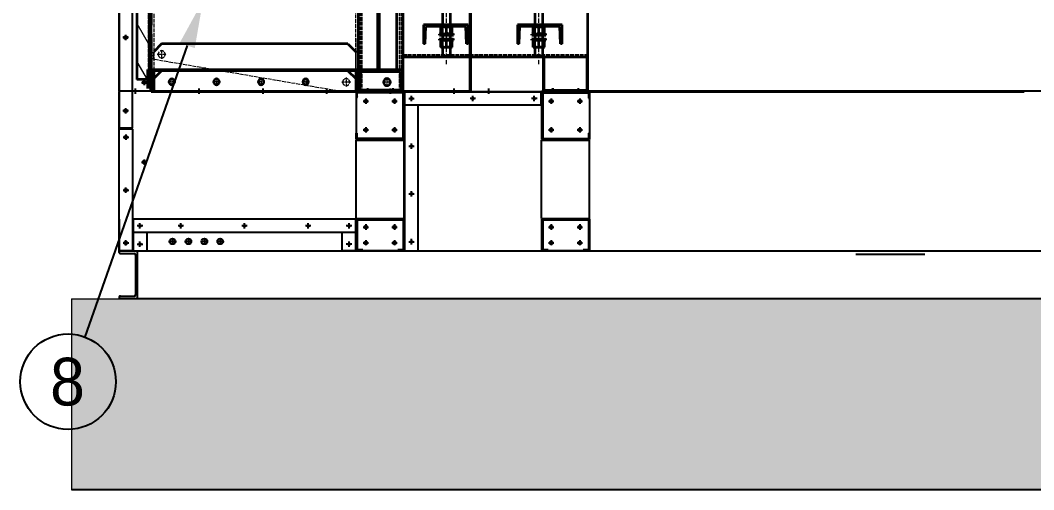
# Model space of a CAD drawing. Header units: millimetres. Extents: x 2023 to 34286, y 1728 to 24542.
# Drawn here: x 13157 to 16338, y 8951 to 10426 of the extents above; entities that cross this region are included whole.
import ezdxf
from ezdxf.enums import TextEntityAlignment as Align

# ---------------------------------------------------------------- set-up
doc = ezdxf.new("R2010")
doc.units = ezdxf.units.MM
for name, pattern in [('CENTER', [2, 1.25, -0.25, 0.25, -0.25]), ('DASHDOT', [18.5, 12, -3, 0.5, -3]), ('DASHED', [15, 12, -3])]:
    doc.linetypes.add(name, pattern=pattern)
for name, color, linetype in [('center', 1, 'CENTER'), ('냉각탑_dim', 1, 'Continuous'), ('냉각탑_text', 3, 'Continuous'), ('냉각탑_찬넬방진', 1, 'Continuous')]:
    doc.layers.add(name, color=color, linetype=linetype)
doc.styles.add('돋움', font='Dotum.ttf')

# ---------------------------------------------------------------- blocks, each defined once
blk = doc.blocks.new('A$C55E021B5')
at = {"color": 7, "linetype": 'DASHED', "lineweight": 13}
for p, q in [((585, 2140.5), (585, 0.5)), ((586.6, 2140.5), (586.6, 0.5)), ((591.6, 2140.5), (591.6, 0.5)), ((708.4, 2140.5), (708.4, 0.5)), ((713.4, 2140.5), (713.4, 0.5)), ((715, 2140.5), (715, 0.5)), ((1362, 2074.5), (1362, 66.5)), ((1370, 2074.5), (1370, 66.5)), ((720, 1968.5), (720, 172.5)), ((720, 168.1), (720, 1070.5)), ((728, 66.5), (728, 1070.5)), ((1379, 1050.5), (1379, 38.5)), ((580, 117.4), (0, 117.4)), ((580, 115.5), (0, 115.5)), ((770, 0.5), (1362, 101.9))]:
    blk.add_line(p, q, dxfattribs=at)
at = {"color": 7, "lineweight": 35}
for p, q in [((1375, 38.5), (1375, 2102.5)), ((1415, 2102.5), (1415, 38.5)), ((1370, 2070.5), (1370, 209.8)), ((1370, 2070.5), (1370, 209.8)), ((1375, 70.5), (1375, 2070.5)), ((1375, 2070.5), (1375, 209.8)), ((720, 936.5), (720, 70.5)), ((660, 560.8), (660, 70.5)), ((654, 450.1), (654, 70.5)), ((580, 403), (580, 0.5)), ((600, 403), (600, 70.5)), ((753, 150.5), (1337, 150.5)), ((580, 110.5), (0, 110.5)), ((1370, 70.5), (720, 70.5)), ((720, 66.5), (1370, 66.5)), ((753, 66.5), (1337, 66.5)), ((728, 0.5), (1362, 0.5))]:
    blk.add_line(p, q, dxfattribs=at)
at = {"color": 7, "linetype": 'DASHDOT', "lineweight": 13}
for p, q in [((153, 87.4), (153, 387.4)), ((443, 87.4), (443, 387.4))]:
    blk.add_line(p, q, dxfattribs=at)
at = {"color": 7, "lineweight": 35, "ltscale": 0.103337}
for p, q in [((141, 210.5), (141, 272.5)), ((165, 210.5), (165, 272.5)), ((431, 210.5), (431, 272.5)), ((455, 210.5), (455, 272.5))]:
    blk.add_line(p, q, dxfattribs=at)
at = {"color": 7, "lineweight": 35, "ltscale": 0.233333}
for p, q in [((0, 250.5), (0, 110.5)), ((580, 250.5), (580, 110.5)), ((80, 210.5), (220, 210.5))]:
    blk.add_line(p, q, dxfattribs=at)
at = {"color": 7, "lineweight": 35, "ltscale": 0.1}
for p, q in [((80, 150.5), (80, 210.5)), ((220, 210.5), (220, 150.5)), ((375, 150.5), (375, 210.5)), ((515, 210.5), (515, 150.5)), ((1370, 70.5), (1370, 10.5)), ((1375, 70.5), (1375, 10.5))]:
    blk.add_line(p, q, dxfattribs=at)
at = {"color": 7, "lineweight": 13, "ltscale": 0.013126}
blk.add_line((86.8, 202.6), (80, 198.7), dxfattribs=at)
at = {"color": 7, "lineweight": 35, "ltscale": 0.091722}
for p, q in [((85, 150.5), (86.9, 205.5)), ((215, 150.5), (213.1, 205.5)), ((380, 150.5), (381.9, 205.5)), ((510, 150.5), (508.1, 205.5))]:
    blk.add_line(p, q, dxfattribs=at)
at = {"color": 7, "lineweight": 35, "ltscale": 0.210265}
for p, q in [((86.9, 205.5), (213.1, 205.5)), ((381.9, 205.5), (508.1, 205.5))]:
    blk.add_line(p, q, dxfattribs=at)
at = {"color": 7, "lineweight": 13, "ltscale": 0.016666}
for p, q in [((100.4, 210.5), (91.8, 205.5)), ((460.4, 210.5), (451.8, 205.5))]:
    blk.add_line(p, q, dxfattribs=at)
at = {"color": 7, "lineweight": 35, "ltscale": 0.012392}
for p, q in [((142.4, 204.7), (135, 204.7)), ((171, 204.7), (163.6, 204.7)), ((432.4, 204.7), (425, 204.7)), ((461, 204.7), (453.6, 204.7)), ((142.4, 162.2), (135, 162.2)), ((171, 162.2), (163.6, 162.2)), ((432.4, 162.2), (425, 162.2)), ((461, 162.2), (453.6, 162.2)), ((142.4, 139.9), (135, 139.9)), ((171, 139.9), (163.6, 139.9)), ((432.4, 139.9), (425, 139.9)), ((461, 139.9), (453.6, 139.9))]:
    blk.add_line(p, q, dxfattribs=at)
at = {"color": 7, "lineweight": 35, "ltscale": 0.002592}
for p, q in [((135, 204.7), (135, 203.1)), ((171, 204.7), (171, 203.1)), ((425, 204.7), (425, 203.1)), ((461, 204.7), (461, 203.1)), ((135, 162.2), (135, 160.6)), ((171, 162.2), (171, 160.6)), ((425, 162.2), (425, 160.6)), ((461, 162.2), (461, 160.6)), ((135, 139.9), (135, 141.4)), ((171, 139.9), (171, 141.4)), ((425, 139.9), (425, 141.4)), ((461, 139.9), (461, 141.4))]:
    blk.add_line(p, q, dxfattribs=at)
at = {"color": 7, "lineweight": 35, "ltscale": 0.031982}
for p, q in [((135, 183.9), (135, 203.1)), ((153, 183.9), (153, 203.1)), ((171, 183.9), (171, 203.1)), ((425, 183.9), (425, 203.1)), ((443, 183.9), (443, 203.1)), ((461, 183.9), (461, 203.1)), ((135, 141.4), (135, 160.6)), ((153, 141.4), (153, 160.6)), ((171, 141.4), (171, 160.6)), ((425, 141.4), (425, 160.6)), ((443, 141.4), (443, 160.6)), ((461, 141.4), (461, 160.6))]:
    blk.add_line(p, q, dxfattribs=at)
at = {"color": 7, "linetype": 'DASHED', "lineweight": 13, "ltscale": 0.008333}
for p, q in [((141, 205.5), (141, 210.5)), ((142, 210.5), (142, 205.5)), ((164, 210.5), (164, 205.5)), ((165, 205.5), (165, 210.5)), ((431, 205.5), (431, 210.5)), ((455, 205.5), (455, 210.5)), ((1375, 123.8), (1370, 123.8)), ((1375, 104.8), (1370, 104.8)), ((1375, 53.9), (1370, 53.9)), ((1375, 34.9), (1370, 34.9)), ((21.4, 0.5), (21.4, 5.5)), ((37.4, 0.5), (37.4, 5.5)), ((101.4, 0.5), (101.4, 5.5)), ((117.4, 0.5), (117.4, 5.5)), ((603.1, 0.5), (603.1, 5.5)), ((603.1, 0.5), (603.1, 5.5)), ((619.1, 0.5), (619.1, 5.5)), ((619.1, 0.5), (619.1, 5.5)), ((683.1, 0.5), (683.1, 5.5)), ((683.1, 0.5), (683.1, 5.5)), ((699.1, 0.5), (699.1, 5.5)), ((699.1, 0.5), (699.1, 5.5)), ((720, 5.5), (720, 0.5)), ((720, 5.5), (720, 0.5))]:
    blk.add_line(p, q, dxfattribs=at)
at = {"color": 7, "lineweight": 35, "ltscale": 0.00135}
for p, q in [((141, 204.7), (141, 205.5)), ((165, 204.7), (165, 205.5)), ((431, 204.7), (431, 205.5)), ((455, 204.7), (455, 205.5))]:
    blk.add_line(p, q, dxfattribs=at)
at = {"color": 7, "linetype": 'DASHED', "lineweight": 13, "ltscale": 0.043793}
for p, q in [((141, 178.4), (141, 204.7)), ((165, 178.4), (165, 204.7)), ((431, 178.4), (431, 204.7)), ((455, 178.4), (455, 204.7))]:
    blk.add_line(p, q, dxfattribs=at)
at = {"color": 7, "lineweight": 35, "ltscale": 0.005215}
for p, q in [((142.4, 204.7), (145.6, 204.7)), ((160.4, 204.7), (163.6, 204.7)), ((450.4, 204.7), (453.6, 204.7)), ((142.4, 162.2), (145.6, 162.2)), ((160.4, 162.2), (163.6, 162.2)), ((450.4, 162.2), (453.6, 162.2)), ((142.4, 139.9), (145.6, 139.9)), ((160.4, 139.9), (163.6, 139.9)), ((450.4, 139.9), (453.6, 139.9))]:
    blk.add_line(p, q, dxfattribs=at)
at = {"color": 7, "linetype": 'DASHED', "lineweight": 13, "ltscale": 0.037167}
for p, q in [((142.6, 182.4), (142.6, 204.7)), ((163.4, 182.4), (163.4, 204.7)), ((432.6, 182.4), (432.6, 204.7)), ((453.4, 182.4), (453.4, 204.7)), ((141, 139.9), (141, 162.2)), ((142.6, 139.9), (142.6, 162.2)), ((163.4, 139.9), (163.4, 162.2)), ((165, 139.9), (165, 162.2)), ((431, 139.9), (431, 162.2)), ((432.6, 139.9), (432.6, 162.2)), ((453.4, 139.9), (453.4, 162.2)), ((455, 139.9), (455, 162.2))]:
    blk.add_line(p, q, dxfattribs=at)
at = {"color": 7, "lineweight": 35, "ltscale": 0.024784}
for p, q in [((160.4, 204.7), (145.6, 204.7)), ((450.4, 204.7), (435.6, 204.7)), ((160.4, 162.2), (145.6, 162.2)), ((450.4, 162.2), (435.6, 162.2)), ((160.4, 139.9), (145.6, 139.9)), ((450.4, 139.9), (435.6, 139.9))]:
    blk.add_line(p, q, dxfattribs=at)
at = {"color": 7, "linetype": 'DASHED', "lineweight": 13, "ltscale": 0.031982}
for p, q in [((153, 183.9), (153, 203.1)), ((443, 183.9), (443, 203.1)), ((153, 141.4), (153, 160.6)), ((443, 141.4), (443, 160.6))]:
    blk.add_line(p, q, dxfattribs=at)
at = {"color": 7, "lineweight": 13, "ltscale": 0.015827}
blk.add_line((220, 210.2), (211.8, 205.5), dxfattribs=at)
at = {"color": 7, "lineweight": 35, "ltscale": 0.233334}
for p, q in [((375, 210.5), (515, 210.5)), ((140, 110.5), (0, 110.5)), ((720, 70.5), (580, 70.5)), ((140, 5.5), (0, 5.5)), ((140, 0.5), (0, 0.5)), ((140, 0.5), (0, 0.5)), ((580, 0.5), (720, 0.5)), ((720, 0.5), (580, 0.5)), ((720, 0.5), (580, 0.5))]:
    blk.add_line(p, q, dxfattribs=at)
at = {"color": 7, "lineweight": 35, "ltscale": 0.005216}
for p, q in [((432.4, 204.7), (435.6, 204.7)), ((432.4, 162.2), (435.6, 162.2)), ((432.4, 139.9), (435.6, 139.9))]:
    blk.add_line(p, q, dxfattribs=at)
at = {"color": 7, "linetype": 'DASHED', "lineweight": 13, "ltscale": 0.046905}
blk.add_line((1370, 209.8), (1370, 181.6), dxfattribs=at)
at = {"color": 7, "lineweight": 35, "ltscale": 0.046905}
for p, q in [((1370, 181.6), (1370, 209.8)), ((1375, 181.6), (1375, 209.8))]:
    blk.add_line(p, q, dxfattribs=at)
at = {"color": 7, "lineweight": 35, "ltscale": 0.008333}
for p, q in [((1370, 209.8), (1375, 209.8)), ((1370, 181.6), (1375, 181.6)), ((80, 150.5), (85, 150.5)), ((215, 150.5), (220, 150.5)), ((1375, 70.5), (1370, 70.5)), ((0, 0.5), (0, 5.5)), ((140, 0.5), (140, 5.5)), ((580, 0.5), (580, 5.5)), ((580, 0.5), (580, 5.5)), ((1375, 10.5), (1370, 10.5))]:
    blk.add_line(p, q, dxfattribs=at)
at = {"color": 7, "lineweight": 13, "ltscale": 0.133334}
blk.add_line((1415, 214.5), (1375, 145.2), dxfattribs=at)
at = {"color": 7, "lineweight": 35, "ltscale": 0.003151}
for p, q in [((132.5, 182.4), (131, 181.3)), ((132.5, 166.4), (131, 165.3)), ((173.5, 182.4), (175, 181.3)), ((173.5, 166.4), (175, 165.3)), ((422.5, 182.4), (421, 181.3)), ((422.5, 166.4), (421, 165.3)), ((463.5, 182.4), (465, 181.3)), ((463.5, 166.4), (465, 165.3))]:
    blk.add_line(p, q, dxfattribs=at)
at = {"color": 7, "linetype": 'DASHED', "lineweight": 13, "ltscale": 0.036667}
for p, q in [((153, 181.3), (131, 181.3)), ((153, 165.3), (131, 165.3)), ((443, 181.3), (421, 181.3)), ((443, 165.3), (421, 165.3)), ((465, 181.3), (443, 181.3)), ((465, 165.3), (443, 165.3))]:
    blk.add_line(p, q, dxfattribs=at)
at = {"color": 7, "lineweight": 35, "ltscale": 0.036667}
for p, q in [((153, 181.3), (131, 181.3)), ((153, 178.4), (131, 178.4)), ((153, 165.3), (131, 165.3)), ((153, 162.4), (131, 162.4)), ((443, 181.3), (421, 181.3)), ((443, 178.4), (421, 178.4)), ((443, 165.3), (421, 165.3)), ((443, 162.4), (421, 162.4)), ((465, 181.3), (443, 181.3)), ((465, 178.4), (443, 178.4)), ((465, 165.3), (443, 165.3)), ((465, 162.4), (443, 162.4))]:
    blk.add_line(p, q, dxfattribs=at)
at = {"color": 7, "lineweight": 35, "ltscale": 0.004749}
for p, q in [((131, 178.4), (131, 181.3)), ((131, 162.4), (131, 165.3)), ((175, 178.4), (175, 181.3)), ((175, 162.4), (175, 165.3)), ((421, 178.4), (421, 181.3)), ((421, 162.4), (421, 165.3)), ((465, 178.4), (465, 181.3)), ((465, 162.4), (465, 165.3))]:
    blk.add_line(p, q, dxfattribs=at)
at = {"color": 7, "lineweight": 35, "ltscale": 0.034167}
for p, q in [((153, 182.4), (132.5, 182.4)), ((153, 166.4), (132.5, 166.4)), ((443, 182.4), (422.5, 182.4)), ((443, 166.4), (422.5, 166.4)), ((463.5, 182.4), (443, 182.4)), ((463.5, 166.4), (443, 166.4))]:
    blk.add_line(p, q, dxfattribs=at)
at = {"color": 7, "lineweight": 35, "ltscale": 0.002551}
for p, q in [((135, 182.4), (135, 183.9)), ((171, 182.4), (171, 183.9)), ((425, 182.4), (425, 183.9)), ((461, 182.4), (461, 183.9))]:
    blk.add_line(p, q, dxfattribs=at)
at = {"color": 7, "linetype": 'DASHED', "lineweight": 13, "ltscale": 0.012392}
for p, q in [((142.4, 182.4), (135, 182.4)), ((171, 182.4), (163.6, 182.4)), ((432.4, 182.4), (425, 182.4)), ((461, 182.4), (453.6, 182.4))]:
    blk.add_line(p, q, dxfattribs=at)
at = {"color": 7, "linetype": 'DASHED', "lineweight": 13, "ltscale": 4.19617e-05}
for p, q in [((135, 182.4), (135, 182.4)), ((171, 182.4), (171, 182.4)), ((425, 182.4), (425, 182.4)), ((461, 182.4), (461, 182.4))]:
    blk.add_line(p, q, dxfattribs=at)
at = {"color": 7, "linetype": 'DASHED', "lineweight": 13, "ltscale": 0.006667}
for p, q in [((140.5, 178.4), (140.5, 182.4)), ((140.5, 162.4), (140.5, 166.4)), ((141, 162.4), (141, 166.4)), ((165, 162.4), (165, 166.4)), ((165.5, 178.4), (165.5, 182.4)), ((165.5, 162.4), (165.5, 166.4)), ((430.5, 178.4), (430.5, 182.4)), ((430.5, 162.4), (430.5, 166.4)), ((431, 162.4), (431, 166.4)), ((455, 162.4), (455, 166.4)), ((455.5, 178.4), (455.5, 182.4)), ((455.5, 162.4), (455.5, 166.4)), ((720, 66.5), (720, 70.5))]:
    blk.add_line(p, q, dxfattribs=at)
at = {"color": 7, "lineweight": 35, "ltscale": 0.02}
for p, q in [((141, 166.4), (141, 178.4)), ((165, 166.4), (165, 178.4)), ((431, 166.4), (431, 178.4)), ((455, 166.4), (455, 178.4))]:
    blk.add_line(p, q, dxfattribs=at)
at = {"color": 7, "lineweight": 35, "ltscale": 0.000402451}
for p, q in [((141, 162.2), (141, 162.4)), ((165, 162.2), (165, 162.4)), ((431, 162.2), (431, 162.4)), ((455, 162.2), (455, 162.4))]:
    blk.add_line(p, q, dxfattribs=at)
at = {"color": 7, "linetype": 'DASHED', "lineweight": 13, "ltscale": 0.000536262}
for p, q in [((142.4, 182.4), (142.1, 182.4)), ((163.6, 182.4), (163.9, 182.4)), ((453.6, 182.4), (453.9, 182.4))]:
    blk.add_line(p, q, dxfattribs=at)
at = {"color": 7, "linetype": 'DASHED', "lineweight": 13, "ltscale": 0.005215}
for p, q in [((142.4, 182.4), (145.6, 182.4)), ((160.4, 182.4), (163.6, 182.4)), ((450.4, 182.4), (453.6, 182.4))]:
    blk.add_line(p, q, dxfattribs=at)
at = {"color": 7, "linetype": 'DASHED', "lineweight": 13, "ltscale": 0.024784}
for p, q in [((160.4, 182.4), (145.6, 182.4)), ((450.4, 182.4), (435.6, 182.4))]:
    blk.add_line(p, q, dxfattribs=at)
at = {"color": 7, "linetype": 'DASHED', "lineweight": 13, "ltscale": 0.000524018}
for p, q in [((145.6, 182.4), (145.9, 182.4)), ((160.4, 182.4), (160.1, 182.4)), ((435.6, 182.4), (435.9, 182.4))]:
    blk.add_line(p, q, dxfattribs=at)
at = {"color": 7, "lineweight": 35, "ltscale": 0.034166}
for p, q in [((173.5, 182.4), (153, 182.4)), ((173.5, 166.4), (153, 166.4))]:
    blk.add_line(p, q, dxfattribs=at)
at = {"color": 7, "lineweight": 35, "ltscale": 0.036666}
for p, q in [((175, 181.3), (153, 181.3)), ((175, 178.4), (153, 178.4)), ((175, 165.3), (153, 165.3)), ((175, 162.4), (153, 162.4))]:
    blk.add_line(p, q, dxfattribs=at)
at = {"color": 7, "linetype": 'DASHED', "lineweight": 13, "ltscale": 0.036666}
for p, q in [((175, 181.3), (153, 181.3)), ((175, 165.3), (153, 165.3))]:
    blk.add_line(p, q, dxfattribs=at)
at = {"color": 7, "lineweight": 13, "ltscale": 0.010552}
blk.add_line((380.5, 164.3), (375, 161.2), dxfattribs=at)
at = {"color": 7, "linetype": 'DASHED', "lineweight": 13, "ltscale": 0.000535501}
blk.add_line((432.4, 182.4), (432.1, 182.4), dxfattribs=at)
at = {"color": 7, "linetype": 'DASHED', "lineweight": 13, "ltscale": 0.005216}
blk.add_line((432.4, 182.4), (435.6, 182.4), dxfattribs=at)
at = {"color": 7, "linetype": 'DASHED', "lineweight": 13, "ltscale": 0.000524779}
blk.add_line((450.4, 182.4), (450.1, 182.4), dxfattribs=at)
at = {"color": 7, "lineweight": 13, "ltscale": 0.010896}
blk.add_line((515, 172.7), (509.3, 169.5), dxfattribs=at)
at = {"color": 7, "lineweight": 35, "ltscale": 0.17003}
blk.add_line((720, 172.5), (720, 70.5), dxfattribs=at)
at = {"color": 7, "lineweight": 35, "ltscale": 0.16261}
blk.add_line((720, 70.5), (720, 168.1), dxfattribs=at)
at = {"color": 7, "lineweight": 35, "ltscale": 0.185241}
for p, q in [((1370, 181.6), (1370, 70.5)), ((1370, 181.6), (1370, 70.5)), ((1375, 181.6), (1375, 70.5))]:
    blk.add_line(p, q, dxfattribs=at)
at = {"color": 7, "lineweight": 35, "ltscale": 0.044088}
for p, q in [((141, 113.4), (141, 139.9)), ((165, 113.4), (165, 139.9)), ((431, 113.4), (431, 139.9)), ((455, 113.4), (455, 139.9))]:
    blk.add_line(p, q, dxfattribs=at)
at = {"color": 7, "lineweight": 35, "ltscale": 0.008334}
for p, q in [((375, 150.5), (380, 150.5)), ((510, 150.5), (515, 150.5)), ((580, 0.5), (585, 0.5)), ((715, 0.5), (720, 0.5))]:
    blk.add_line(p, q, dxfattribs=at)
at = {"color": 7, "lineweight": 35, "ltscale": 0.058926}
for p, q in [((753, 150.5), (728, 125.5)), ((753, 66.5), (728, 41.5))]:
    blk.add_line(p, q, dxfattribs=at)
at = {"color": 7, "lineweight": 35, "ltscale": 0.058925}
for p, q in [((1337, 150.5), (1362, 125.5)), ((1362, 41.5), (1337, 66.5))]:
    blk.add_line(p, q, dxfattribs=at)
at = {"color": 7, "linetype": 'DASHDOT', "lineweight": 13, "ltscale": 0.047667}
for p, q in [((1337, 132.2), (1337, 103.6)), ((1322.7, 117.9), (1351.3, 117.9)), ((630, 44.8), (630, 16.2)), ((758, 44.8), (758, 16.2)), ((615.7, 30.5), (644.3, 30.5)), ((743.7, 30.5), (772.3, 30.5))]:
    blk.add_line(p, q, dxfattribs=at)
at = {"color": 7, "lineweight": 35, "ltscale": 0.183333}
for p, q in [((0, 110.5), (0, 0.5)), ((140, 110.5), (140, 0.5))]:
    blk.add_line(p, q, dxfattribs=at)
at = {"color": 7, "linetype": 'DASHED', "lineweight": 13, "ltscale": 0.183333}
for p, q in [((5, 110.5), (5, 0.5)), ((135, 110.5), (135, 0.5))]:
    blk.add_line(p, q, dxfattribs=at)
at = {"color": 7, "linetype": 'DASHED', "lineweight": 13, "ltscale": 0.037552}
for p, q in [((163.5, 113.4), (141, 113.4)), ((453.5, 113.4), (431, 113.4))]:
    blk.add_line(p, q, dxfattribs=at)
at = {"color": 7, "lineweight": 35, "ltscale": 0.002448}
for p, q in [((142.5, 113.4), (141, 113.4)), ((432.5, 113.4), (431, 113.4))]:
    blk.add_line(p, q, dxfattribs=at)
at = {"color": 7, "lineweight": 35, "ltscale": 0.002357}
for p, q in [((142, 112.4), (141, 113.4)), ((164, 112.4), (165, 113.4)), ((432, 112.4), (431, 113.4)), ((454, 112.4), (455, 113.4))]:
    blk.add_line(p, q, dxfattribs=at)
at = {"color": 7, "lineweight": 35, "ltscale": 0.002244}
blk.add_line((143.3, 112.4), (142, 112.4), dxfattribs=at)
at = {"color": 7, "lineweight": 35, "ltscale": 0.037552}
for p, q in [((165, 113.4), (142.5, 113.4)), ((455, 113.4), (432.5, 113.4))]:
    blk.add_line(p, q, dxfattribs=at)
at = {"color": 7, "lineweight": 35, "ltscale": 0.034422}
for p, q in [((164, 112.4), (143.3, 112.4)), ((454, 112.4), (433.3, 112.4))]:
    blk.add_line(p, q, dxfattribs=at)
at = {"color": 7, "linetype": 'DASHED', "lineweight": 13, "ltscale": 0.002448}
for p, q in [((165, 113.4), (163.5, 113.4)), ((455, 113.4), (453.5, 113.4))]:
    blk.add_line(p, q, dxfattribs=at)
at = {"color": 7, "lineweight": 35, "ltscale": 0.002245}
blk.add_line((433.3, 112.4), (432, 112.4), dxfattribs=at)
at = {"color": 7, "linetype": 'DASHED', "lineweight": 13, "ltscale": 0.013333}
for p, q in [((720, 124.5), (728, 124.5)), ((728, 60), (720, 60)), ((728, 41), (720, 41)), ((720, 40), (728, 40)), ((720, 21), (728, 21))]:
    blk.add_line(p, q, dxfattribs=at)
at = {"color": 7, "linetype": 'DASHED', "lineweight": 13, "ltscale": 0.14}
blk.add_line((728, 41.5), (728, 125.5), dxfattribs=at)
at = {"color": 7, "linetype": 'DASHDOT', "lineweight": 13, "ltscale": 0.025999}
for p, q in [((1376.3, 114.3), (1360.7, 114.3)), ((1376.3, 44.4), (1360.7, 44.4))]:
    blk.add_line(p, q, dxfattribs=at)
at = {"color": 7, "linetype": 'DASHED', "lineweight": 13, "ltscale": 0.03936}
blk.add_line((1362, 101.9), (1362, 125.5), dxfattribs=at)
at = {"color": 7, "linetype": 'DASHED', "lineweight": 13, "ltscale": 0.013334}
for p, q in [((1370, 123.8), (1362, 123.8)), ((1370, 104.8), (1362, 104.8)), ((1370, 53.9), (1362, 53.9)), ((1370, 34.9), (1362, 34.9))]:
    blk.add_line(p, q, dxfattribs=at)
at = {"color": 7, "lineweight": 35, "ltscale": 0.116667}
for p, q in [((580, 0.5), (580, 70.5)), ((720, 70.5), (720, 0.5))]:
    blk.add_line(p, q, dxfattribs=at)
at = {"color": 7, "linetype": 'DASHED', "lineweight": 13, "ltscale": 0.09}
blk.add_line((600, 70.5), (654, 70.5), dxfattribs=at)
at = {"color": 7, "lineweight": 13, "ltscale": 0.015396}
for p, q in [((620.6, 62.5), (616, 70.5)), ((689.9, 62.5), (685.2, 70.5))]:
    blk.add_line(p, q, dxfattribs=at)
at = {"color": 7, "linetype": 'DASHED', "lineweight": 13, "ltscale": 0.01}
blk.add_line((654, 70.5), (660, 70.5), dxfattribs=at)
at = {"color": 7, "linetype": 'DASHED', "lineweight": 13, "ltscale": 0.116667}
blk.add_line((720, 70.5), (720, 0.5), dxfattribs=at)
at = {"color": 7, "lineweight": 35, "ltscale": 0.006667}
for p, q in [((720, 66.5), (720, 70.5)), ((1370, 70.5), (1370, 66.5))]:
    blk.add_line(p, q, dxfattribs=at)
at = {"color": 7, "lineweight": 35, "ltscale": 0.11}
for p, q in [((720, 66.5), (720, 0.5)), ((728, 66.5), (728, 0.5)), ((1362, 66.5), (1362, 0.5)), ((1370, 0.5), (1370, 66.5))]:
    blk.add_line(p, q, dxfattribs=at)
at = {"color": 7, "lineweight": 35, "ltscale": 0.013333}
for p, q in [((720, 66.5), (728, 66.5)), ((720, 0.5), (728, 0.5))]:
    blk.add_line(p, q, dxfattribs=at)
at = {"color": 7, "lineweight": 35, "ltscale": 0.013334}
for p, q in [((1370, 66.5), (1362, 66.5)), ((1362, 0.5), (1370, 0.5))]:
    blk.add_line(p, q, dxfattribs=at)
at = {"color": 7, "lineweight": 140, "ltscale": 0.008333}
for p, q in [((1370, 70.5), (1375, 70.5)), ((1375, 10.5), (1370, 10.5))]:
    blk.add_line(p, q, dxfattribs=at)
at = {"color": 7, "lineweight": 140, "ltscale": 0.1}
for p, q in [((1370, 10.5), (1370, 70.5)), ((1375, 70.5), (1375, 10.5))]:
    blk.add_line(p, q, dxfattribs=at)
at = {"color": 7, "lineweight": 13, "ltscale": 0.10771}
blk.add_line((1415, 94.5), (1382.7, 38.5), dxfattribs=at)
at = {"color": 7, "lineweight": 35, "ltscale": 0.095349}
for p, q in [((585, 0.5), (587, 57.7)), ((713, 57.7), (715, 0.5))]:
    blk.add_line(p, q, dxfattribs=at)
at = {"color": 7, "lineweight": 35, "ltscale": 0.193355}
blk.add_line((592, 62.5), (708, 62.5), dxfattribs=at)
at = {"color": 7, "linetype": 'DASHED', "lineweight": 13, "ltscale": 0.010632}
blk.add_line((713.6, 40), (720, 40), dxfattribs=at)
at = {"color": 7, "linetype": 'DASHED', "lineweight": 13, "ltscale": 0.010079}
for p, q in [((720, 40), (714, 40)), ((720, 21), (714, 21))]:
    blk.add_line(p, q, dxfattribs=at)
at = {"color": 7, "linetype": 'DASHDOT', "lineweight": 13, "ltscale": 0.016}
blk.add_line((728.8, 50.5), (719.2, 50.5), dxfattribs=at)
at = {"color": 7, "lineweight": 35, "ltscale": 0.068333}
for p, q in [((728, 41.5), (728, 0.5)), ((1362, 0.5), (1362, 41.5))]:
    blk.add_line(p, q, dxfattribs=at)
at = {"color": 7, "linetype": 'DASHDOT', "lineweight": 13, "ltscale": 0.039}
for p, q in [((885, 43.2), (885, 19.8)), ((1025, 43.2), (1025, 19.8)), ((1165, 43.2), (1165, 19.8)), ((1305, 43.2), (1305, 19.8)), ((873.3, 31.5), (896.7, 31.5)), ((1013.3, 31.5), (1036.7, 31.5)), ((1153.3, 31.5), (1176.7, 31.5)), ((1293.3, 31.5), (1316.7, 31.5))]:
    blk.add_line(p, q, dxfattribs=at)
at = {"color": 7, "lineweight": 35, "ltscale": 0.066667}
blk.add_line((1375, 38.5), (1415, 38.5), dxfattribs=at)
at = {"color": 7, "linetype": 'DASHDOT', "lineweight": 13, "ltscale": 0.01}
for p, q in [((29.4, 0), (29.4, 6)), ((109.4, 0), (109.4, 6)), ((611.1, 0), (611.1, 6)), ((691.1, 0), (691.1, 6))]:
    blk.add_line(p, q, dxfattribs=at)
at = {"color": 7, "lineweight": 13, "ltscale": 0.017065}
blk.add_line((585.1, 3.9), (580, 12.8), dxfattribs=at)
at = {"color": 7, "linetype": 'DASHED', "lineweight": 13, "ltscale": 0.008625}
blk.add_line((580, 5.5), (585.2, 5.5), dxfattribs=at)
blk.add_line((580, 5.5), (585.2, 5.5), dxfattribs=at)
at = {"color": 7, "lineweight": 35, "ltscale": 0.216085}
blk.add_line((585.2, 5.5), (714.8, 5.5), dxfattribs=at)
blk.add_line((585.2, 5.5), (714.8, 5.5), dxfattribs=at)
at = {"color": 7, "linetype": 'DASHDOT', "lineweight": 13, "ltscale": 0.02876}
blk.add_line((712.2, 30.5), (729.4, 30.5), dxfattribs=at)
at = {"color": 7, "linetype": 'DASHED', "lineweight": 13, "ltscale": 0.009527}
blk.add_line((714.3, 21), (720, 21), dxfattribs=at)
at = {"color": 7, "lineweight": 13, "ltscale": 0.018955}
blk.add_line((720, 10.3), (714.3, 20.2), dxfattribs=at)
at = {"color": 7, "linetype": 'DASHED', "lineweight": 13, "ltscale": 0.008624}
blk.add_line((714.8, 5.5), (720, 5.5), dxfattribs=at)
blk.add_line((714.8, 5.5), (720, 5.5), dxfattribs=at)
at = {"color": 7, "linetype": 'DASHED', "lineweight": 13}
for points in [[(142.4, 204.7), (140.9, 204.5), (139.3, 204.3), (137.6, 203.9), (135.8, 203.4), (135, 203.1)], [(145.6, 204.7), (147.1, 204.5), (148.7, 204.3), (150.4, 203.9), (152.2, 203.4), (153, 203.1)], [(160.4, 204.7), (158.9, 204.5), (157.3, 204.3), (155.6, 203.9), (153.8, 203.4), (153, 203.1)], [(163.6, 204.7), (165.1, 204.5), (166.7, 204.3), (168.4, 203.9), (170.2, 203.4), (171, 203.1)], [(432.4, 204.7), (430.9, 204.5), (429.3, 204.3), (427.6, 203.9), (425.8, 203.4), (425, 203.1)], [(435.6, 204.7), (437.1, 204.5), (438.7, 204.3), (440.4, 203.9), (442.2, 203.4), (443, 203.1)], [(450.4, 204.7), (448.9, 204.5), (447.3, 204.3), (445.6, 203.9), (443.8, 203.4), (443, 203.1)], [(453.6, 204.7), (455.1, 204.5), (456.7, 204.3), (458.4, 203.9), (460.2, 203.4), (461, 203.1)], [(142.4, 182.4), (140.9, 182.5), (139.3, 182.8), (137.6, 183.2), (135.8, 183.7), (135, 183.9)], [(142.4, 162.2), (140.9, 162), (139.3, 161.8), (137.6, 161.4), (135.8, 160.9), (135, 160.6)], [(145.6, 182.4), (147.1, 182.5), (148.7, 182.8), (150.4, 183.2), (152.2, 183.7), (153, 183.9)], [(145.6, 162.2), (147.1, 162), (148.7, 161.8), (150.4, 161.4), (152.2, 160.9), (153, 160.6)], [(160.4, 182.4), (158.9, 182.5), (157.3, 182.8), (155.6, 183.2), (153.8, 183.7), (153, 183.9)], [(160.4, 162.2), (158.9, 162), (157.3, 161.8), (155.6, 161.4), (153.8, 160.9), (153, 160.6)], [(163.6, 182.4), (165.1, 182.5), (166.7, 182.8), (168.4, 183.2), (170.2, 183.7), (171, 183.9)], [(163.6, 162.2), (165.1, 162), (166.7, 161.8), (168.4, 161.4), (170.2, 160.9), (171, 160.6)], [(432.4, 182.4), (430.9, 182.5), (429.3, 182.8), (427.6, 183.2), (425.8, 183.7), (425, 183.9)], [(432.4, 162.2), (430.9, 162), (429.3, 161.8), (427.6, 161.4), (425.8, 160.9), (425, 160.6)], [(435.6, 182.4), (437.1, 182.5), (438.7, 182.8), (440.4, 183.2), (442.2, 183.7), (443, 183.9)], [(435.6, 162.2), (437.1, 162), (438.7, 161.8), (440.4, 161.4), (442.2, 160.9), (443, 160.6)], [(450.4, 182.4), (448.9, 182.5), (447.3, 182.8), (445.6, 183.2), (443.8, 183.7), (443, 183.9)], [(450.4, 162.2), (448.9, 162), (447.3, 161.8), (445.6, 161.4), (443.8, 160.9), (443, 160.6)], [(453.6, 182.4), (455.1, 182.5), (456.7, 182.8), (458.4, 183.2), (460.2, 183.7), (461, 183.9)], [(453.6, 162.2), (455.1, 162), (456.7, 161.8), (458.4, 161.4), (460.2, 160.9), (461, 160.6)], [(142.4, 139.9), (140.9, 140), (139.3, 140.3), (137.6, 140.7), (135.8, 141.2), (135, 141.4)], [(145.6, 139.9), (147.1, 140), (148.7, 140.3), (150.4, 140.7), (152.2, 141.2), (153, 141.4)], [(160.4, 139.9), (158.9, 140), (157.3, 140.3), (155.6, 140.7), (153.8, 141.2), (153, 141.4)], [(163.6, 139.9), (165.1, 140), (166.7, 140.3), (168.4, 140.7), (170.2, 141.2), (171, 141.4)], [(432.4, 139.9), (430.9, 140), (429.3, 140.3), (427.6, 140.7), (425.8, 141.2), (425, 141.4)], [(435.6, 139.9), (437.1, 140), (438.7, 140.3), (440.4, 140.7), (442.2, 141.2), (443, 141.4)], [(450.4, 139.9), (448.9, 140), (447.3, 140.3), (445.6, 140.7), (443.8, 141.2), (443, 141.4)], [(453.6, 139.9), (455.1, 140), (456.7, 140.3), (458.4, 140.7), (460.2, 141.2), (461, 141.4)]]:
    blk.add_lwpolyline(points, dxfattribs=at)
at = {"color": 7, "lineweight": 35}
for points in [[(142.4, 204.7), (140.9, 204.5), (139.3, 204.3), (137.6, 203.9), (135.8, 203.4), (135, 203.1)], [(145.6, 204.7), (147.1, 204.5), (148.7, 204.3), (150.4, 203.9), (152.2, 203.4), (153, 203.1)], [(160.4, 204.7), (158.9, 204.5), (157.3, 204.3), (155.6, 203.9), (153.8, 203.4), (153, 203.1)], [(163.6, 204.7), (165.1, 204.5), (166.7, 204.3), (168.4, 203.9), (170.2, 203.4), (171, 203.1)], [(432.4, 204.7), (430.9, 204.5), (429.3, 204.3), (427.6, 203.9), (425.8, 203.4), (425, 203.1)], [(435.6, 204.7), (437.1, 204.5), (438.7, 204.3), (440.4, 203.9), (442.2, 203.4), (443, 203.1)], [(450.4, 204.7), (448.9, 204.5), (447.3, 204.3), (445.6, 203.9), (443.8, 203.4), (443, 203.1)], [(453.6, 204.7), (455.1, 204.5), (456.7, 204.3), (458.4, 203.9), (460.2, 203.4), (461, 203.1)], [(142.1, 182.4), (140.2, 182.6), (138.1, 183.1), (137, 183.3), (135, 183.9)], [(142.4, 162.2), (140.9, 162), (139.3, 161.8), (137.6, 161.4), (135.8, 160.9), (135, 160.6)], [(145.6, 162.2), (147.1, 162), (148.7, 161.8), (150.4, 161.4), (152.2, 160.9), (153, 160.6)], [(145.9, 182.4), (147.8, 182.6), (149.9, 183.1), (151, 183.3), (153, 183.9)], [(160.1, 182.4), (158.2, 182.6), (156.1, 183.1), (155, 183.3), (153, 183.9)], [(160.4, 162.2), (158.9, 162), (157.3, 161.8), (155.6, 161.4), (153.8, 160.9), (153, 160.6)], [(163.6, 162.2), (165.1, 162), (166.7, 161.8), (168.4, 161.4), (170.2, 160.9), (171, 160.6)], [(163.9, 182.4), (165.8, 182.6), (167.9, 183.1), (169, 183.3), (171, 183.9)], [(432.1, 182.4), (430.2, 182.6), (428.1, 183.1), (427, 183.3), (425, 183.9)], [(432.4, 162.2), (430.9, 162), (429.3, 161.8), (427.6, 161.4), (425.8, 160.9), (425, 160.6)], [(435.6, 162.2), (437.1, 162), (438.7, 161.8), (440.4, 161.4), (442.2, 160.9), (443, 160.6)], [(435.9, 182.4), (437.8, 182.6), (439.9, 183.1), (441, 183.3), (443, 183.9)], [(450.1, 182.4), (448.2, 182.6), (446.1, 183.1), (445, 183.3), (443, 183.9)], [(450.4, 162.2), (448.9, 162), (447.3, 161.8), (445.6, 161.4), (443.8, 160.9), (443, 160.6)], [(453.6, 162.2), (455.1, 162), (456.7, 161.8), (458.4, 161.4), (460.2, 160.9), (461, 160.6)], [(453.9, 182.4), (455.8, 182.6), (457.9, 183.1), (459, 183.3), (461, 183.9)], [(142.4, 139.9), (140.9, 140), (139.3, 140.3), (137.6, 140.7), (135.8, 141.2), (135, 141.4)], [(145.6, 139.9), (147.1, 140), (148.7, 140.3), (150.4, 140.7), (152.2, 141.2), (153, 141.4)], [(160.4, 139.9), (158.9, 140), (157.3, 140.3), (155.6, 140.7), (153.8, 141.2), (153, 141.4)], [(163.6, 139.9), (165.1, 140), (166.7, 140.3), (168.4, 140.7), (170.2, 141.2), (171, 141.4)], [(432.4, 139.9), (430.9, 140), (429.3, 140.3), (427.6, 140.7), (425.8, 141.2), (425, 141.4)], [(435.6, 139.9), (437.1, 140), (438.7, 140.3), (440.4, 140.7), (442.2, 141.2), (443, 141.4)], [(450.4, 139.9), (448.9, 140), (447.3, 140.3), (445.6, 140.7), (443.8, 141.2), (443, 141.4)], [(453.6, 139.9), (455.1, 140), (456.7, 140.3), (458.4, 140.7), (460.2, 141.2), (461, 141.4)]]:
    blk.add_lwpolyline(points, dxfattribs=at)
at = {"color": 7, "linetype": 'DASHED', "lineweight": 13}
for centre in [(1337, 117.9), (758, 30.5)]:
    blk.add_circle(centre, 11, dxfattribs=at)
at = {"color": 7, "lineweight": 35}
for centre, radius in [((630, 30.5), 11), ((885, 31.5), 9), ((1025, 31.5), 9), ((1165, 31.5), 9), ((1305, 31.5), 9)]:
    blk.add_circle(centre, radius, dxfattribs=at)
for centre, start, end in [((592, 57.5), 90, 178), ((708, 57.5), 2, 90)]:
    blk.add_arc(centre, 5, start, end, dxfattribs=at)
at = {"color": 7, "linetype": 'DASHED', "lineweight": 13}
for ratio, start_param, end_param in [(0.034921, 1.0708, 3.14163), (0.034919, 0.00005, 1.070675), (0.034921, 4.212393, 6.283223), (0.034919, 3.141642, 4.212267)]:
    blk.add_ellipse((714, 30.5), major_axis=(0, 9.5), ratio=ratio, start_param=start_param, end_param=end_param, dxfattribs=at)
blk = doc.blocks.new('A$C3FF200C2')
for p, q in [((40, 805), (0, 805)), ((0, 805), (0, 0)), ((40, 805), (40, 0)), ((40, 0), (0, 0))]:
    blk.add_line(p, q)
blk = doc.blocks.new('1')
at = {"color": 7, "lineweight": 35}
for p, q in [((14568.2, 12895.7), (14568.2, 10203.3)), ((14570.2, 11023.3), (14570.2, 10203.3))]:
    blk.add_line(p, q, dxfattribs=at)
for p, q in [((13468.2, 10203.3), (13468.2, 12509.3)), ((14568.2, 10203.3), (13468.2, 10203.3)), ((13468.2, 9701.3), (13468.2, 10201.3)), ((13968.2, 10201.3), (16308.2, 10201.3)), ((14212.1, 10201.3), (14212.1, 10051.3)), ((14362.1, 10201.3), (14212.1, 10201.3)), ((14215.3, 10186.3), (14212.1, 10181.3)), ((14358.9, 10198.1), (14215.3, 10198.1)), ((14215.3, 10186.3), (14215.3, 10198.1)), ((14358.9, 10054.5), (14358.9, 10198.1)), ((14362.1, 10201.3), (14362.1, 10051.3)), ((14791.8, 10201.3), (14364.1, 10201.3)), ((14364.1, 9701.3), (14364.1, 10201.3)), ((14791.8, 10159.3), (14791.8, 10201.3)), ((14793.8, 10201.3), (14793.8, 10051.3)), ((14943.8, 10201.3), (14793.8, 10201.3)), ((14797, 10198.1), (14940.6, 10198.1)), ((14797, 10198.1), (14797, 10054.5)), ((16368.2, 10203.3), (14938.2, 10203.3)), ((14940.6, 10198.1), (14940.6, 10181.3)), ((14940.6, 10181.3), (14943.8, 10181.3)), ((14943.8, 10201.3), (14943.8, 10051.3)), ((14943.8, 10201.3), (14943.8, 10181.3)), ((14791.8, 10159.3), (14364.1, 10159.3)), ((14406.1, 9701.3), (14406.1, 10159.3)), ((13510.2, 10083.3), (13468.2, 10083.3)), ((13510.2, 9701.3), (13510.2, 10083.3)), ((14215.3, 10071.3), (14212.1, 10071.3)), ((14212.1, 10051.3), (14212.1, 10071.3)), ((14212.1, 10051.3), (14362.1, 10051.3)), ((14362.1, 10051.3), (14212.1, 10051.3)), ((14215.3, 10054.5), (14215.3, 10071.3)), ((14358.9, 10054.5), (14215.3, 10054.5)), ((14362.1, 10071.3), (14362.1, 10051.3)), ((14943.8, 10051.3), (14793.8, 10051.3)), ((14797, 10054.5), (14940.6, 10054.5)), ((14940.6, 10071.3), (14943.8, 10071.3)), ((14940.6, 10071.3), (14940.6, 10054.5)), ((14943.8, 10071.3), (14943.8, 10051.3)), ((14212.1, 10049.3), (14362.1, 10049.3)), ((14212.1, 9803.3), (14212.1, 10049.3)), ((14362.1, 9803.3), (14362.1, 10049.3)), ((14793.8, 10049.3), (14943.8, 10049.3)), ((14793.8, 9803.3), (14793.8, 10049.3)), ((14943.8, 9803.3), (14943.8, 10049.3)), ((14943.8, 9801.3), (14943.8, 9895.8)), ((13468.2, 9801.3), (13468.2, 9701.3)), ((14210.2, 9801.3), (13512.2, 9801.3)), ((13512.2, 9801.3), (13512.2, 9701.3)), ((14210.2, 9701.3), (14210.2, 9801.3)), ((14212.1, 9803.3), (14362.1, 9803.3)), ((14362.1, 9801.3), (14212.1, 9801.3)), ((14212.1, 9801.3), (14212.1, 9701.3)), ((14362.1, 9801.3), (14212.1, 9801.3)), ((14215.3, 9798.1), (14215.3, 9704.5)), ((14358.9, 9798.1), (14215.3, 9798.1)), ((14358.9, 9798.1), (14358.9, 9704.5)), ((14362.1, 9801.3), (14362.1, 9701.3)), ((14793.8, 9803.3), (14943.8, 9803.3)), ((14793.8, 9801.3), (14793.8, 9701.3)), ((14943.8, 9801.3), (14793.8, 9801.3)), ((14797, 9798.1), (14797, 9704.5)), ((14940.6, 9798.1), (14797, 9798.1)), ((14940.6, 9798.1), (14940.6, 9704.5)), ((14943.8, 9801.3), (14943.8, 9701.3)), ((14210.2, 9759.3), (13512.2, 9759.3)), ((13554.2, 9759.3), (13554.2, 9701.3)), ((14168.2, 9701.3), (14168.2, 9759.3)), ((14232.1, 9704.5), (14215.3, 9704.5)), ((14232.1, 9704.5), (14232.1, 9701.3)), ((14342.1, 9704.5), (14342.1, 9701.3)), ((14358.9, 9704.5), (14342.1, 9704.5)), ((14813.8, 9704.5), (14797, 9704.5)), ((14813.8, 9704.5), (14813.8, 9701.3)), ((14923.8, 9704.5), (14923.8, 9701.3)), ((14940.6, 9704.5), (14923.8, 9704.5)), ((13468.2, 9701.3), (13510.2, 9701.3)), ((13510.2, 9701.3), (13468.2, 9701.3)), ((13510.2, 9701.3), (16368.2, 9701.3)), ((14210.2, 9701.3), (14168.2, 9701.3)), ((14362.1, 9701.3), (14212.1, 9701.3)), ((14232.1, 9701.3), (14212.1, 9701.3)), ((14362.1, 9701.3), (14342.1, 9701.3)), ((14364.1, 9701.3), (14406.1, 9701.3)), ((14813.8, 9701.3), (14793.8, 9701.3)), ((14943.8, 9701.3), (14793.8, 9701.3)), ((14943.8, 9701.3), (14923.8, 9701.3))]:
    blk.add_line(p, q)
at = {"ltscale": 500}
blk.add_line((15996.2, 9689.7), (15780.2, 9689.7), dxfattribs=at)
for centre, radius in [((13488.2, 10371.3), 4.5), ((13488.2, 10371.3), 3), ((13546.2, 10230.3), 4.5), ((14385.1, 10180.3), 3), ((14577.8, 10180.3), 3), ((14770.8, 10180.3), 3), ((14242.1, 10171.3), 4.5), ((14242.1, 10171.3), 4.5), ((14242.1, 10171.3), 4.5), ((14242.1, 10171.3), 4.5), ((14242.1, 10171.3), 3), ((14242.1, 10171.3), 3), ((14332.1, 10171.3), 4.5), ((14332.1, 10171.3), 4.5), ((14332.1, 10171.3), 4.5), ((14332.1, 10171.3), 4.5), ((14332.1, 10171.3), 3), ((14332.1, 10171.3), 3), ((14823.8, 10171.3), 4.5), ((14823.8, 10171.3), 4.5), ((14823.8, 10171.3), 3), ((14913.8, 10171.3), 4.5), ((14913.8, 10171.3), 4.5), ((14913.8, 10171.3), 3), ((13488.2, 10141.3), 4.5), ((13488.2, 10141.3), 3), ((14242.1, 10081.3), 4.5), ((14242.1, 10081.3), 4.5), ((14242.1, 10081.3), 4.5), ((14242.1, 10081.3), 4.5), ((14242.1, 10081.3), 3), ((14242.1, 10081.3), 3), ((14332.1, 10081.3), 4.5), ((14332.1, 10081.3), 4.5), ((14332.1, 10081.3), 4.5), ((14332.1, 10081.3), 4.5), ((14332.1, 10081.3), 3), ((14332.1, 10081.3), 3), ((14823.8, 10081.3), 4.5), ((14823.8, 10081.3), 4.5), ((14823.8, 10081.3), 3), ((14913.8, 10081.3), 4.5), ((14913.8, 10081.3), 4.5), ((14913.8, 10081.3), 3), ((13489.2, 10058.3), 4.5), ((14385.1, 10030.3), 3), ((13546.2, 9980.3), 4.5), ((13489.2, 9892.3), 4.5), ((14385.1, 9880.3), 3), ((13533.2, 9780.3), 3), ((13661.2, 9780.3), 3), ((13861.2, 9780.3), 3), ((13861.2, 9780.3), 3), ((14061.2, 9780.3), 3), ((14061.2, 9780.3), 3), ((14189.2, 9780.3), 3), ((14242.1, 9776.3), 4.5), ((14242.1, 9776.3), 4.5), ((14242.1, 9776.3), 4.5), ((14242.1, 9776.3), 4.5), ((14242.1, 9776.3), 3), ((14242.1, 9776.3), 3), ((14332.1, 9776.3), 4.5), ((14332.1, 9776.3), 4.5), ((14332.1, 9776.3), 4.5), ((14332.1, 9776.3), 4.5), ((14332.1, 9776.3), 3), ((14332.1, 9776.3), 3), ((14823.8, 9776.3), 4.5), ((14823.8, 9776.3), 4.5), ((14823.8, 9776.3), 3), ((14913.8, 9776.3), 4.5), ((14913.8, 9776.3), 4.5), ((14913.8, 9776.3), 3), ((13635.2, 9731.3), 9), ((13685.2, 9731.3), 9), ((13735.2, 9731.3), 9), ((13785.2, 9731.3), 9), ((14385.1, 9730.3), 3), ((13489.2, 9726.3), 4.5), ((13533.2, 9722.3), 3), ((14189.2, 9722.3), 3), ((14242.1, 9726.3), 4.5), ((14242.1, 9726.3), 4.5), ((14242.1, 9726.3), 4.5), ((14242.1, 9726.3), 4.5), ((14242.1, 9726.3), 3), ((14242.1, 9726.3), 3), ((14332.1, 9726.3), 4.5), ((14332.1, 9726.3), 4.5), ((14332.1, 9726.3), 4.5), ((14332.1, 9726.3), 4.5), ((14332.1, 9726.3), 3), ((14332.1, 9726.3), 3), ((14823.8, 9726.3), 4.5), ((14823.8, 9726.3), 4.5), ((14823.8, 9726.3), 3), ((14913.8, 9726.3), 4.5), ((14913.8, 9726.3), 4.5), ((14913.8, 9726.3), 3)]:
    blk.add_circle(centre, radius)
at = {"layer": 'center'}
for p, q in [((13496.7, 10371.3), (13479.7, 10371.3)), ((13488.2, 10379.8), (13488.2, 10362.8)), ((13518.2, 10211.3), (13518.2, 10194.3)), ((13537.7, 10230.3), (13554.7, 10230.3)), ((13546.2, 10238.8), (13546.2, 10221.8)), ((13718.2, 10211.3), (13718.2, 10194.3)), ((13918.2, 10211.3), (13918.2, 10194.3)), ((14118.2, 10211.3), (14118.2, 10194.3)), ((14247.1, 10212.8), (14247.1, 10195.8)), ((14318.2, 10211.3), (14318.2, 10194.3)), ((14327.1, 10212.8), (14327.1, 10195.8)), ((14518.2, 10211.3), (14518.2, 10194.3)), ((14627.2, 10211.3), (14627.2, 10194.3)), ((14627.2, 10211.3), (14627.2, 10194.3)), ((14827.2, 10211.3), (14827.2, 10194.3)), ((14827.2, 10211.3), (14827.2, 10194.3)), ((14828.8, 10212.8), (14828.8, 10195.8)), ((14908.8, 10212.8), (14908.8, 10195.8)), ((14242.1, 10179.8), (14242.1, 10162.8)), ((14242.1, 10179.8), (14242.1, 10162.8)), ((14332.1, 10179.8), (14332.1, 10162.8)), ((14332.1, 10179.8), (14332.1, 10162.8)), ((14376.6, 10180.3), (14393.6, 10180.3)), ((14385.1, 10171.8), (14385.1, 10188.8)), ((14586.3, 10180.3), (14569.3, 10180.3)), ((14577.8, 10171.8), (14577.8, 10188.8)), ((14779.3, 10180.3), (14762.3, 10180.3)), ((14770.8, 10171.8), (14770.8, 10188.8)), ((14823.8, 10179.8), (14823.8, 10162.8)), ((14913.8, 10179.8), (14913.8, 10162.8)), ((13488.2, 10149.8), (13488.2, 10132.8)), ((14233.6, 10171.3), (14250.6, 10171.3)), ((14233.6, 10171.3), (14250.6, 10171.3)), ((14323.6, 10171.3), (14340.6, 10171.3)), ((14323.6, 10171.3), (14340.6, 10171.3)), ((14815.3, 10171.3), (14832.3, 10171.3)), ((14905.3, 10171.3), (14922.3, 10171.3)), ((13496.7, 10141.3), (13479.7, 10141.3)), ((14242.1, 10089.8), (14242.1, 10072.8)), ((14242.1, 10089.8), (14242.1, 10072.8)), ((14332.1, 10089.8), (14332.1, 10072.8)), ((14332.1, 10089.8), (14332.1, 10072.8)), ((14823.8, 10089.8), (14823.8, 10072.8)), ((14913.8, 10089.8), (14913.8, 10072.8)), ((13480.7, 10058.3), (13497.7, 10058.3)), ((13489.2, 10066.8), (13489.2, 10049.8)), ((14233.6, 10081.3), (14250.6, 10081.3)), ((14233.6, 10081.3), (14250.6, 10081.3)), ((14323.6, 10081.3), (14340.6, 10081.3)), ((14323.6, 10081.3), (14340.6, 10081.3)), ((14815.3, 10081.3), (14832.3, 10081.3)), ((14905.3, 10081.3), (14922.3, 10081.3)), ((14376.6, 10030.3), (14393.6, 10030.3)), ((14385.1, 10021.8), (14385.1, 10038.8)), ((13546.2, 9988.8), (13546.2, 9971.8)), ((13537.7, 9980.3), (13554.7, 9980.3)), ((13480.7, 9892.3), (13497.7, 9892.3)), ((13489.2, 9883.8), (13489.2, 9900.8)), ((14376.6, 9880.3), (14393.6, 9880.3)), ((14385.1, 9871.8), (14385.1, 9888.8)), ((13541.7, 9780.3), (13524.7, 9780.3)), ((13533.2, 9771.8), (13533.2, 9788.8)), ((13669.7, 9780.3), (13652.7, 9780.3)), ((13661.2, 9771.8), (13661.2, 9788.8)), ((13869.7, 9780.3), (13852.7, 9780.3)), ((13869.7, 9780.3), (13852.7, 9780.3)), ((13861.2, 9771.8), (13861.2, 9788.8)), ((13861.2, 9771.8), (13861.2, 9788.8)), ((14069.7, 9780.3), (14052.7, 9780.3)), ((14069.7, 9780.3), (14052.7, 9780.3)), ((14061.2, 9771.8), (14061.2, 9788.8)), ((14061.2, 9771.8), (14061.2, 9788.8)), ((14197.7, 9780.3), (14180.7, 9780.3)), ((14189.2, 9771.8), (14189.2, 9788.8)), ((14233.6, 9776.3), (14250.6, 9776.3)), ((14233.6, 9776.3), (14250.6, 9776.3)), ((14242.1, 9784.8), (14242.1, 9767.8)), ((14242.1, 9784.8), (14242.1, 9767.8)), ((14323.6, 9776.3), (14340.6, 9776.3)), ((14323.6, 9776.3), (14340.6, 9776.3)), ((14332.1, 9784.8), (14332.1, 9767.8)), ((14332.1, 9784.8), (14332.1, 9767.8)), ((14815.3, 9776.3), (14832.3, 9776.3)), ((14823.8, 9784.8), (14823.8, 9767.8)), ((14905.3, 9776.3), (14922.3, 9776.3)), ((14913.8, 9784.8), (14913.8, 9767.8)), ((13489.2, 9717.8), (13489.2, 9734.8)), ((13635.2, 9741.3), (13635.2, 9721.3)), ((13685.2, 9741.3), (13685.2, 9721.3)), ((13735.2, 9741.3), (13735.2, 9721.3)), ((13785.2, 9741.3), (13785.2, 9721.3)), ((14242.1, 9734.8), (14242.1, 9717.8)), ((14242.1, 9734.8), (14242.1, 9717.8)), ((14332.1, 9734.8), (14332.1, 9717.8)), ((14332.1, 9734.8), (14332.1, 9717.8)), ((14385.1, 9721.8), (14385.1, 9738.8)), ((14823.8, 9734.8), (14823.8, 9717.8)), ((14913.8, 9734.8), (14913.8, 9717.8)), ((13480.7, 9726.3), (13497.7, 9726.3)), ((13524.7, 9722.3), (13541.7, 9722.3)), ((13533.2, 9713.8), (13533.2, 9730.8)), ((13645.2, 9731.3), (13625.2, 9731.3)), ((13695.2, 9731.3), (13675.2, 9731.3)), ((13745.2, 9731.3), (13725.2, 9731.3)), ((13795.2, 9731.3), (13775.2, 9731.3)), ((14197.7, 9722.3), (14180.7, 9722.3)), ((14189.2, 9713.8), (14189.2, 9730.8)), ((14233.6, 9726.3), (14250.6, 9726.3)), ((14233.6, 9726.3), (14250.6, 9726.3)), ((14323.6, 9726.3), (14340.6, 9726.3)), ((14323.6, 9726.3), (14340.6, 9726.3)), ((14376.6, 9730.3), (14393.6, 9730.3)), ((14815.3, 9726.3), (14832.3, 9726.3)), ((14905.3, 9726.3), (14922.3, 9726.3))]:
    blk.add_line(p, q, dxfattribs=at)
at = {"layer": '냉각탑_dim'}
blk.add_solid([(13657.9, 10354.5), (13730.9, 10487.9), (13705.1, 10338.1)], dxfattribs=at)
at = {"layer": '냉각탑_찬넬방진', "ltscale": 30}
for p, q in [((13468.2, 9701.3), (15368.2, 9701.2)), ((18868.2, 9551.3), (13468.2, 9551.3))]:
    blk.add_line(p, q, dxfattribs=at)
at = {"layer": '냉각탑_찬넬방진', "ltscale": 150}
for p, q in [((13468.2, 9696.2), (13468.2, 9701.3)), ((13471.6, 9692.8), (13515.6, 9692.8)), ((13519, 9689.4), (13519, 9563)), ((13524.7, 9701.3), (13524.7, 9551.3)), ((13468.2, 9556.3), (13468.2, 9551.3)), ((13468.2, 9556.3), (13468.2, 9551.3)), ((13471.6, 9559.6), (13515.6, 9559.6))]:
    blk.add_line(p, q, dxfattribs=at)
for centre, start, end in [((13471.6, 9696.2), 180, 270), ((13515.6, 9689.4), 0, 90), ((13515.6, 9689.4), 0, 90), ((13471.6, 9556.3), 90, 180), ((13515.6, 9563), 270, 0)]:
    blk.add_arc(centre, 3.39, start, end, dxfattribs=at)
at = {"xscale": -1}
blk.add_blockref('A$C55E021B5', (14938.2, 10200.8), dxfattribs=at)
blk.add_blockref('A$C3FF200C2', (13468.2, 10086.3))

msp = doc.modelspace()

# ---------------------------------------------------------------- hatches: boundary and pattern name
h = msp.add_hatch()
h.set_pattern_fill('AR-CONC', color=4)
h.set_pattern_definition([(50, (-314636.78, -192732.22), (182.18467, -15.939086), [19.05, -209.55]), (355, (-314636.78, -192732.22), (-35.24342, 191.056845), [15.24, -167.64058]), (100.451445, (-314621.6, -192733.54), (146.94125, 175.11775), [16.19001, -178.090245]), (46.1842, (-314636.78, -192681.42), (271.07904, -42.04233), [28.575, -314.325]), (96.63556, (-314614.2, -192684.92), (237.40413, 247.42612), [24.28502, -267.1356]), (351.18415, (-314636.78, -192681.42), (237.40413, 247.42612), [22.85997, -251.45973]), (21, (-314611.38, -192694.12), (151.61439, -102.2652), [19.05, -209.55]), (326, (-314611.38, -192694.12), (61.80203, 184.18797), [15.24, -167.64]), (71.451445, (-314598.74, -192702.64), (213.41642, 81.92277), [16.19001, -178.08994]), (37.5, (-314636.78, -192732.217), (3.088603, 84.555039), [0, -165.608, 0, -170.18, 0, -168.275]), (7.5, (-314636.78, -192732.22), (66.819663, 100.180575), [0, -97.028, 0, -161.798, 0, -64.135]), (327.5, (-314693.42, -192732.217), (135.590595, -5.728744), [0, -63.5, 0, -198.12, 0, -262.89]), (317.5, (-314718.82, -192732.22), (148.12918, 25.42649), [0, -82.55, 0, -131.572, 0, -186.69])])
edge = h.paths.add_edge_path()
edge.add_line((13468.2, 8951.3), (19018.1, 8951.2))
edge.add_line((19018.1, 8951.2), (19018.3, 9551.2))
edge.add_line((19018.3, 9551.2), (13318.3, 9551.3))
edge.add_line((13318.3, 9551.3), (13318.1, 8951.3))

# ---------------------------------------------------------------- linework, layer by layer
at = {"lineweight": 5}
for q in [(13318.2, 8951.3), (19018.2, 9551.3)]:
    msp.add_line((13318.2, 9551.3), q, dxfattribs=at)
at = {"ltscale": 500, "elevation": 0}
msp.add_lwpolyline([(19018.2, 8951.3), (13318.2, 8951.3)], dxfattribs=at)
at = {"layer": '냉각탑_dim', "linetype": 'ByBlock', "lineweight": -2, "elevation": 0}
msp.add_lwpolyline([(13681.5, 10346.3), (13359.6, 9431.2)], dxfattribs=at)
at = {"layer": '냉각탑_dim', "linetype": 'ByBlock', "lineweight": -2}
msp.add_circle((13307.4, 9290.6), 150, dxfattribs=at)

# ---------------------------------------------------------------- block references
msp.add_blockref('1', (0, 0))

# ---------------------------------------------------------------- texts
at = {"layer": '냉각탑_text', "style": '돋움'}
msp.add_text('8', height=150, dxfattribs=at).set_placement((13305.6, 9290.8), align=Align.MIDDLE_CENTER)

doc.saveas('drawing.dxf')
